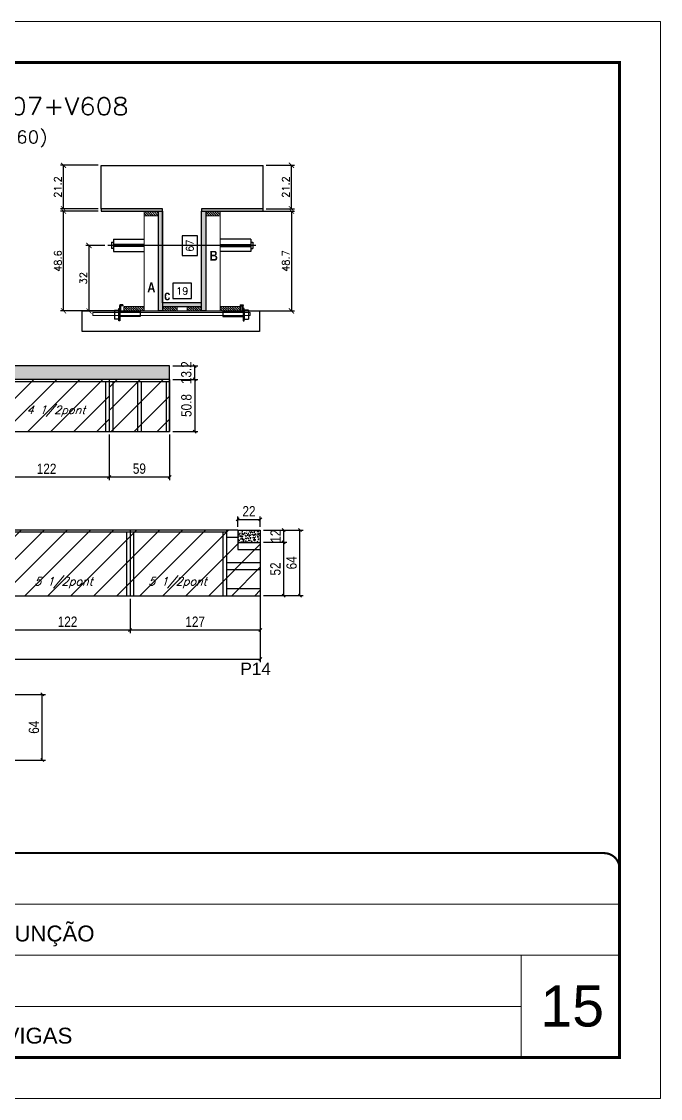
# Model space of a CAD drawing. Extents: x -20960 to -5926, y -2106 to 21915.
# Drawn here: x -8162 to -7538, y 17420 to 18470 of the extents above; entities that cross this region are included whole.
import ezdxf
from ezdxf.enums import TextEntityAlignment as Align

# ---------------------------------------------------------------- set-up
doc = ezdxf.new("R2010")
doc.units = 0
for name, pattern in [('CONTINUO', [0]), ('DASHED', [0.75, 0.5, -0.25]), ('HIDDEN', [0.375, 0.25, -0.125])]:
    doc.linetypes.add(name, pattern=pattern)
for name, color, linetype in [('5', 5, 'Continuous'), ('barrote', 251, 'Continuous'), ('COTA', 241, 'Continuous'), ('Cota Seção (2x)', 4, 'Continuous'), ('detalhes', 4, 'Continuous'), ('Painéis', 200, 'Continuous'), ('presilha', 1, 'Continuous'), ('Reaproveitamento', 251, 'Continuous'), ('SARR_2.2x7', 40, 'Continuous'), ('SARR_3.5x7', 81, 'Continuous'), ('TENSOR', 3, 'Continuous'), ('texto', 7, 'Continuous'), ('Texto de Titulo', 7, 'Continuous'), ('Texto Qtd Sarr', 242, 'Continuous')]:
    doc.layers.add(name, color=color, linetype=linetype)
for name, color, linetype, lineweight in [('CARIMBO', 255, 'Continuous', 9), ('CONCRETO', 251, 'Continuous', 25), ('Folhas', 255, 'Continuous', 9), ('Hachura', 251, 'Continuous', 9), ('Madeira', 126, 'Continuous', 18), ('SARRAFO DE PRESSAO', 251, 'DASHED', 9), ('SCO-___-LAJ', 2, 'Continuous', 0), ('Texto Seção', 7, 'Continuous', 15)]:
    doc.layers.add(name, color=color, linetype=linetype, lineweight=lineweight)
doc.styles.add('ARIAL', font='arial.ttf')
doc.styles.add('COTA TECNICA', font='techl___.ttf', dxfattribs={"height": 10})
doc.styles.add('Romans', font='romans.shx')
doc.styles.get("Standard").update_dxf_attribs({"font": 'arial.ttf'})
doc.styles.add('TECNICA', font='techb___.ttf', dxfattribs={"height": 10})
doc.dimstyles.new('Cota Seção (2x)', dxfattribs={"dimtxt": 7, "dimasz": 5, "dimexe": 3, "dimexo": 3, "dimgap": 2, "dimtad": 3, "dimdec": 1, "dimlfac": 0.5, "dimzin": 12, "dimdsep": 46, "dimtxsty": 'Romans', "dimblk": 'ARCHTICK', "dimcen": 0, "dimclrd": 4, "dimclre": 4, "dimclrt": 1, "dimadec": 1, "dimazin": 3, "dimtfac": 1, "dimtdec": 1, "dimtmove": 0, "dimatfit": 3, "dimldrblk": 'OBLIQUE', "dimfxl": 1, "dimtolj": 1, "dimtzin": 12, "dimarcsym": 0})
doc.dimstyles.new('Cota Seção interna', dxfattribs={"dimtxt": 7, "dimasz": 6, "dimexe": 0.18, "dimexo": 2, "dimgap": -4, "dimtad": 3, "dimdec": 1, "dimlfac": 0.5, "dimzin": 12, "dimdsep": 46, "dimtxsty": 'Romans', "dimblk": 'ARCHTICK', "dimcen": 0.09, "dimse1": 1, "dimse2": 1, "dimsd1": 1, "dimsd2": 1, "dimclrd": 180, "dimclre": 5, "dimclrt": 1, "dimadec": 0, "dimazin": 3, "dimtfac": 1, "dimtdec": 1, "dimtofl": 0, "dimtmove": 0, "dimatfit": 3, "dimldrblk": 'ARCHTICK', "dimfxl": 1, "dimtolj": 1, "dimtzin": 0, "dimarcsym": 0})
doc.dimstyles.new('PAINEL', dxfattribs={"dimtxt": 10, "dimasz": 3, "dimexe": 3, "dimexo": 3, "dimgap": 3, "dimtad": 1, "dimdec": 1, "dimzin": 12, "dimdsep": 46, "dimtxsty": 'COTA TECNICA', "dimblk1": 'OBLIQUE', "dimblk2": 'OBLIQUE', "dimsah": 1, "dimcen": 0.9, "dimclrd": 4, "dimclre": 4, "dimclrt": 240, "dimadec": 1, "dimazin": 3, "dimtfac": 1, "dimtdec": 1, "dimtmove": 0, "dimatfit": 3, "dimfxl": 1, "dimtolj": 1, "dimtzin": 12, "dimarcsym": 0})
pattern_1 = [(45, (-6354.074, 2.676), (-11.22532, 11.22532), [])]

# ---------------------------------------------------------------- blocks, each defined once
blk = doc.blocks.new('9999999999')
at = {"color": 30, "linetype": 'CONTINUO'}
for p, q in [((98564.6, 34379.6), (99584, 34379.6)), ((98564.6, 34329.8), (99488, 34329.8)), ((99584, 34329.8), (99488, 34329.8)), ((99488, 34329.8), (99488, 34230.2)), ((98564.6, 34280), (99488, 34280))]:
    blk.add_line(p, q, dxfattribs=at)
at = {"color": 30, "linetype": 'CONTINUO', "const_width": 2}
blk.add_lwpolyline([(99584, 34230.2), (99584, 34414.4, 0.414214), (99569, 34429.4), (98229, 34429.4, 0.414214), (98214, 34414.4), (98214, 34245.2, 0.414214), (98229, 34230.2), (99584, 34230.2)], format="xyb", dxfattribs=at)
at = {"layer": 'Folhas'}
blk.add_lwpolyline([(98139, 34190.2), (99624, 34190.2), (99624, 35240.2), (98139, 35240.2)], close=True, dxfattribs=at)
at = {"layer": 'Folhas', "color": 30, "const_width": 3}
blk.add_lwpolyline([(98214, 34230.2), (99584, 34230.2), (99584, 35200.2), (98214, 35200.2)], close=True, dxfattribs=at)
at = {"color": 7, "linetype": 'Continuous', "ltscale": 5, "style": 'ARIAL'}
for s, p in [('HOSPITAL ASSUNÇÃO', (98837.7, 34343.3)), ('LATERAIS DE VIGAS', (98837.7, 34243.7))]:
    blk.add_text(s, height=15.483, dxfattribs=at).set_placement(p)
blk = doc.blocks.new('titulo1')
at = {"layer": 'Defpoints', "color": 252, "linetype": 'HIDDEN', "ltscale": 2}
blk.add_line((0, 0), (0, 125), dxfattribs=at)
at = {"layer": 'Defpoints', "style": 'Romans', "oblique": 15}
blk.add_attdef('FOLHA', text='', height=10, dxfattribs=at).set_placement((0, 15.6), align=Align.MIDDLE_CENTER)
at = {"layer": 'Texto Qtd Sarr', "color": 3, "style": 'Romans', "oblique": 15}
for tag, height, p in [('TITULO', 17, (0, 71.4)), ('SEÇÃO', 12, (0, 41.5))]:
    blk.add_attdef(tag, text='', height=height, dxfattribs=at).set_placement(p, align=Align.MIDDLE_CENTER)
blk = doc.blocks.new('_Oblique')
at = {"color": 0, "linetype": 'ByBlock', "lineweight": -2}
blk.add_line((-0.5, -0.5), (0.5, 0.5), dxfattribs=at)
blk = doc.blocks.new('*D359')
at = {"layer": 'COTA', "color": 4, "linetype": 'ByBlock', "lineweight": -2, "transparency": 16777216}
for p, q in [((-8198.2, 18066.9), (-8198.2, 18022.6)), ((-8076.2, 18066.9), (-8076.2, 18022.6)), ((-8198.2, 18025.6), (-8076.2, 18025.6))]:
    blk.add_line(p, q, dxfattribs=at)
at = {"layer": 'Defpoints', "color": 0, "linetype": 'ByBlock', "transparency": 16777216}
for p in [(-8198.2, 18069.9), (-8076.2, 18069.9), (-8076.2, 18025.6)]:
    blk.add_point(p, dxfattribs=at)
at = {"layer": 'COTA', "color": 4, "linetype": 'ByBlock', "lineweight": -2, "transparency": 16777216, "xscale": 3, "yscale": 3, "zscale": 3, "rotation": 180}
blk.add_blockref('_Oblique', (-8198.2, 18025.6), dxfattribs=at)
at = {"layer": 'COTA', "color": 4, "linetype": 'ByBlock', "lineweight": -2, "transparency": 16777216, "xscale": 3, "yscale": 3, "zscale": 3}
blk.add_blockref('_Oblique', (-8076.2, 18025.6), dxfattribs=at)
at = {"layer": 'COTA', "color": 240, "linetype": 'ByBlock', "transparency": 16777216, "insert": (-8137.2, 18033.6), "char_height": 10, "attachment_point": 5, "style": 'COTA TECNICA'}
blk.add_mtext('\\A1;122', dxfattribs=at)
blk = doc.blocks.new('*D360')
at = {"layer": 'COTA', "color": 4, "linetype": 'ByBlock', "lineweight": -2, "transparency": 16777216}
for p, q in [((-8076.2, 18066.9), (-8076.2, 18022.6)), ((-8017.2, 18066.9), (-8017.2, 18022.6)), ((-8076.2, 18025.6), (-8017.2, 18025.6))]:
    blk.add_line(p, q, dxfattribs=at)
at = {"layer": 'Defpoints', "color": 0, "linetype": 'ByBlock', "transparency": 16777216}
for p in [(-8076.2, 18069.9), (-8017.2, 18069.9), (-8017.2, 18025.6)]:
    blk.add_point(p, dxfattribs=at)
at = {"layer": 'COTA', "color": 4, "linetype": 'ByBlock', "lineweight": -2, "transparency": 16777216, "xscale": 3, "yscale": 3, "zscale": 3, "rotation": 180}
blk.add_blockref('_Oblique', (-8076.2, 18025.6), dxfattribs=at)
at = {"layer": 'COTA', "color": 4, "linetype": 'ByBlock', "lineweight": -2, "transparency": 16777216, "xscale": 3, "yscale": 3, "zscale": 3}
blk.add_blockref('_Oblique', (-8017.2, 18025.6), dxfattribs=at)
at = {"layer": 'COTA', "color": 240, "linetype": 'ByBlock', "transparency": 16777216, "insert": (-8046.7, 18033.7), "char_height": 10, "attachment_point": 5, "style": 'COTA TECNICA'}
blk.add_mtext('\\A1;59', dxfattribs=at)
blk = doc.blocks.new('*D361')
at = {"layer": 'COTA', "color": 4, "lineweight": -2, "transparency": 16777216}
for p, q in [((-8014.2, 18120.7), (-7989.7, 18120.7)), ((-7992.7, 18120.7), (-7992.7, 18069.9)), ((-8014.2, 18069.9), (-7989.7, 18069.9))]:
    blk.add_line(p, q, dxfattribs=at)
at = {"layer": 'Defpoints', "color": 0, "transparency": 16777216}
for p in [(-8017.2, 18120.7), (-8017.2, 18069.9), (-7992.7, 18069.9)]:
    blk.add_point(p, dxfattribs=at)
at = {"layer": 'COTA', "color": 4, "lineweight": -2, "transparency": 16777216, "xscale": 3, "yscale": 3, "zscale": 3}
for p, rotation in [((-7992.7, 18120.7), 90), ((-7992.7, 18069.9), 270)]:
    blk.add_blockref('_Oblique', p, dxfattribs=dict(at, rotation=rotation))
at = {"layer": 'COTA', "color": 240, "transparency": 16777216, "insert": (-8000.8, 18095.3), "char_height": 10, "attachment_point": 5, "rotation": 90, "style": 'COTA TECNICA'}
blk.add_mtext('\\A1;50.8', dxfattribs=at)
blk = doc.blocks.new('*D362')
at = {"layer": 'COTA', "color": 4, "lineweight": -2, "transparency": 16777216}
for p, q in [((-8014.2, 18133.9), (-7989.7, 18133.9)), ((-7992.7, 18120.7), (-7992.7, 18133.9)), ((-8014.2, 18120.7), (-7989.7, 18120.7))]:
    blk.add_line(p, q, dxfattribs=at)
at = {"layer": 'Defpoints', "color": 0, "transparency": 16777216}
for p in [(-8017.2, 18133.9), (-7992.7, 18133.9), (-8017.2, 18120.7)]:
    blk.add_point(p, dxfattribs=at)
at = {"layer": 'COTA', "color": 4, "lineweight": -2, "transparency": 16777216, "xscale": 3, "yscale": 3, "zscale": 3}
for p, rotation in [((-7992.7, 18133.9), 90), ((-7992.7, 18120.7), 270)]:
    blk.add_blockref('_Oblique', p, dxfattribs=dict(at, rotation=rotation))
at = {"layer": 'COTA', "color": 240, "transparency": 16777216, "insert": (-8000.9, 18127.3), "char_height": 10, "attachment_point": 5, "rotation": 90, "style": 'COTA TECNICA'}
blk.add_mtext('\\A1;13.2', dxfattribs=at)
blk = doc.blocks.new('*D376')
at = {"layer": 'COTA', "color": 4, "linetype": 'ByBlock', "lineweight": -2, "transparency": 16777216}
for p, q in [((-8177.8, 17906.9), (-8177.8, 17873.4)), ((-8055.8, 17906.9), (-8055.8, 17873.4)), ((-8055.8, 17876.4), (-8177.8, 17876.4))]:
    blk.add_line(p, q, dxfattribs=at)
at = {"layer": 'Defpoints', "color": 0, "linetype": 'ByBlock', "transparency": 16777216}
for p in [(-8177.8, 17909.9), (-8055.8, 17909.9), (-8177.8, 17876.4)]:
    blk.add_point(p, dxfattribs=at)
at = {"layer": 'COTA', "color": 4, "linetype": 'ByBlock', "lineweight": -2, "transparency": 16777216, "xscale": 3, "yscale": 3, "zscale": 3, "rotation": 180}
blk.add_blockref('_Oblique', (-8177.8, 17876.4), dxfattribs=at)
at = {"layer": 'COTA', "color": 4, "linetype": 'ByBlock', "lineweight": -2, "transparency": 16777216, "xscale": 3, "yscale": 3, "zscale": 3}
blk.add_blockref('_Oblique', (-8055.8, 17876.4), dxfattribs=at)
at = {"layer": 'COTA', "color": 240, "linetype": 'ByBlock', "transparency": 16777216, "insert": (-8116.8, 17884.5), "char_height": 10, "attachment_point": 5, "style": 'COTA TECNICA'}
blk.add_mtext('\\A1;122', dxfattribs=at)
blk = doc.blocks.new('*D377')
at = {"layer": 'COTA', "color": 4, "linetype": 'ByBlock', "lineweight": -2, "transparency": 16777216}
for p, q in [((-8055.8, 17906.9), (-8055.8, 17873.4)), ((-7928.8, 17906.9), (-7928.8, 17873.4)), ((-7928.8, 17876.4), (-8055.8, 17876.4))]:
    blk.add_line(p, q, dxfattribs=at)
at = {"layer": 'Defpoints', "color": 0, "linetype": 'ByBlock', "transparency": 16777216}
for p in [(-8055.8, 17909.9), (-7928.8, 17909.9), (-8055.8, 17876.4)]:
    blk.add_point(p, dxfattribs=at)
at = {"layer": 'COTA', "color": 4, "linetype": 'ByBlock', "lineweight": -2, "transparency": 16777216, "xscale": 3, "yscale": 3, "zscale": 3, "rotation": 180}
blk.add_blockref('_Oblique', (-8055.8, 17876.4), dxfattribs=at)
at = {"layer": 'COTA', "color": 4, "linetype": 'ByBlock', "lineweight": -2, "transparency": 16777216, "xscale": 3, "yscale": 3, "zscale": 3}
blk.add_blockref('_Oblique', (-7928.8, 17876.4), dxfattribs=at)
at = {"layer": 'COTA', "color": 240, "linetype": 'ByBlock', "transparency": 16777216, "insert": (-7992.3, 17884.5), "char_height": 10, "attachment_point": 5, "style": 'COTA TECNICA'}
blk.add_mtext('\\A1;127', dxfattribs=at)
blk = doc.blocks.new('*D380')
at = {"layer": 'COTA', "color": 4, "linetype": 'ByBlock', "lineweight": -2, "transparency": 16777216}
for p, q in [((-7925.8, 17961.9), (-7902.9, 17961.9)), ((-7905.9, 17909.9), (-7905.9, 17961.9)), ((-7925.8, 17909.9), (-7902.9, 17909.9))]:
    blk.add_line(p, q, dxfattribs=at)
at = {"layer": 'Defpoints', "color": 0, "linetype": 'ByBlock', "transparency": 16777216}
for p in [(-7928.8, 17961.9), (-7905.9, 17961.9), (-7928.8, 17909.9)]:
    blk.add_point(p, dxfattribs=at)
at = {"layer": 'COTA', "color": 4, "linetype": 'ByBlock', "lineweight": -2, "transparency": 16777216, "xscale": 3, "yscale": 3, "zscale": 3}
for p, rotation in [((-7905.9, 17961.9), 90), ((-7905.9, 17909.9), 270)]:
    blk.add_blockref('_Oblique', p, dxfattribs=dict(at, rotation=rotation))
at = {"layer": 'COTA', "color": 240, "linetype": 'ByBlock', "transparency": 16777216, "insert": (-7914, 17935.9), "char_height": 10, "attachment_point": 5, "rotation": 90, "style": 'COTA TECNICA'}
blk.add_mtext('\\A1;52', dxfattribs=at)
blk = doc.blocks.new('*D381')
at = {"layer": 'COTA', "color": 4, "linetype": 'ByBlock', "lineweight": -2, "transparency": 16777216}
for p, q in [((-7925.8, 17973.9), (-7902.9, 17973.9)), ((-7905.9, 17961.9), (-7905.9, 17973.9)), ((-7925.8, 17961.9), (-7902.9, 17961.9))]:
    blk.add_line(p, q, dxfattribs=at)
at = {"layer": 'Defpoints', "color": 0, "linetype": 'ByBlock', "transparency": 16777216}
for p in [(-7928.8, 17973.9), (-7905.9, 17973.9), (-7928.8, 17961.9)]:
    blk.add_point(p, dxfattribs=at)
at = {"layer": 'COTA', "color": 4, "linetype": 'ByBlock', "lineweight": -2, "transparency": 16777216, "xscale": 3, "yscale": 3, "zscale": 3}
for p, rotation in [((-7905.9, 17973.9), 90), ((-7905.9, 17961.9), 270)]:
    blk.add_blockref('_Oblique', p, dxfattribs=dict(at, rotation=rotation))
at = {"layer": 'COTA', "color": 240, "linetype": 'ByBlock', "transparency": 16777216, "insert": (-7913.9, 17967.9), "char_height": 10, "attachment_point": 5, "rotation": 90, "style": 'COTA TECNICA'}
blk.add_mtext('\\A1;12', dxfattribs=at)
blk = doc.blocks.new('*D382')
at = {"layer": 'COTA', "color": 4, "linetype": 'ByBlock', "lineweight": -2, "transparency": 16777216}
for p, q in [((-7950.8, 17976.9), (-7950.8, 17987.2)), ((-7928.8, 17976.9), (-7928.8, 17987.2)), ((-7950.8, 17984.2), (-7928.8, 17984.2))]:
    blk.add_line(p, q, dxfattribs=at)
at = {"layer": 'Defpoints', "color": 0, "linetype": 'ByBlock', "transparency": 16777216}
for p in [(-7928.8, 17984.2), (-7950.8, 17973.9), (-7928.8, 17973.9)]:
    blk.add_point(p, dxfattribs=at)
at = {"layer": 'COTA', "color": 4, "linetype": 'ByBlock', "lineweight": -2, "transparency": 16777216, "xscale": 3, "yscale": 3, "zscale": 3, "rotation": 180}
blk.add_blockref('_Oblique', (-7950.8, 17984.2), dxfattribs=at)
at = {"layer": 'COTA', "color": 4, "linetype": 'ByBlock', "lineweight": -2, "transparency": 16777216, "xscale": 3, "yscale": 3, "zscale": 3}
blk.add_blockref('_Oblique', (-7928.8, 17984.2), dxfattribs=at)
at = {"layer": 'COTA', "color": 240, "linetype": 'ByBlock', "transparency": 16777216, "insert": (-7939.8, 17992.2), "char_height": 10, "attachment_point": 5, "style": 'COTA TECNICA'}
blk.add_mtext('\\A1;22', dxfattribs=at)
blk = doc.blocks.new('*D383')
at = {"layer": 'COTA', "color": 4, "linetype": 'ByBlock', "lineweight": -2, "transparency": 16777216}
for p, q in [((-7925.8, 17973.9), (-7887.1, 17973.9)), ((-7890.1, 17909.9), (-7890.1, 17973.9)), ((-7925.8, 17909.9), (-7887.1, 17909.9))]:
    blk.add_line(p, q, dxfattribs=at)
at = {"layer": 'Defpoints', "color": 0, "linetype": 'ByBlock', "transparency": 16777216}
for p in [(-7928.8, 17973.9), (-7890.1, 17973.9), (-7928.8, 17909.9)]:
    blk.add_point(p, dxfattribs=at)
at = {"layer": 'COTA', "color": 4, "linetype": 'ByBlock', "lineweight": -2, "transparency": 16777216, "xscale": 3, "yscale": 3, "zscale": 3}
for p, rotation in [((-7890.1, 17973.9), 90), ((-7890.1, 17909.9), 270)]:
    blk.add_blockref('_Oblique', p, dxfattribs=dict(at, rotation=rotation))
at = {"layer": 'COTA', "color": 240, "linetype": 'ByBlock', "transparency": 16777216, "insert": (-7898.2, 17941.9), "char_height": 10, "attachment_point": 5, "rotation": 90, "style": 'COTA TECNICA'}
blk.add_mtext('\\A1;64', dxfattribs=at)
blk = doc.blocks.new('*D434')
at = {"layer": 'COTA', "color": 4, "lineweight": -2, "ltscale": 25, "transparency": 16777216}
for p, q in [((-8213.7, 17813.6), (-8138.4, 17813.6)), ((-8141.4, 17749.6), (-8141.4, 17813.6)), ((-8213.7, 17749.6), (-8138.4, 17749.6))]:
    blk.add_line(p, q, dxfattribs=at)
at = {"layer": 'Defpoints', "color": 0, "ltscale": 25, "transparency": 16777216}
for p in [(-8216.7, 17813.6), (-8141.4, 17813.6), (-8216.7, 17749.6)]:
    blk.add_point(p, dxfattribs=at)
at = {"layer": 'COTA', "color": 4, "lineweight": -2, "ltscale": 25, "transparency": 16777216, "xscale": 3, "yscale": 3, "zscale": 3}
for p, rotation in [((-8141.4, 17813.6), 90), ((-8141.4, 17749.6), 270)]:
    blk.add_blockref('_Oblique', p, dxfattribs=dict(at, rotation=rotation))
at = {"layer": 'COTA', "color": 240, "ltscale": 25, "transparency": 16777216, "insert": (-8149.5, 17781.6), "char_height": 10, "attachment_point": 5, "rotation": 90, "style": 'COTA TECNICA'}
blk.add_mtext('\\A1;64', dxfattribs=at)
blk = doc.blocks.new('_ArchTick')
at = {"color": 0, "linetype": 'ByBlock', "const_width": 0.15}
blk.add_lwpolyline([(-0.5, -0.5), (0.5, 0.5)], dxfattribs=at)
blk = doc.blocks.new('*D387')
at = {"layer": 'COTA', "color": 4, "lineweight": -2, "transparency": 16777216}
for p, q in [((-8087, 18284.7), (-8123.7, 18284.7)), ((-8120.7, 18187.5), (-8120.7, 18284.7)), ((-8069.4, 18187.5), (-8123.7, 18187.5))]:
    blk.add_line(p, q, dxfattribs=at)
at = {"layer": 'Defpoints', "color": 0, "transparency": 16777216}
for p in [(-8120.7, 18284.7), (-8084, 18284.7), (-8066.4, 18187.5)]:
    blk.add_point(p, dxfattribs=at)
at = {"layer": 'COTA', "color": 4, "lineweight": -2, "transparency": 16777216, "xscale": 5, "yscale": 5, "zscale": 5}
for p, rotation in [((-8120.7, 18284.7), 90), ((-8120.7, 18187.5), 270)]:
    blk.add_blockref('_ArchTick', p, dxfattribs=dict(at, rotation=rotation))
at = {"layer": 'COTA', "color": 1, "transparency": 16777216, "insert": (-8126.2, 18236.1), "char_height": 7, "attachment_point": 5, "rotation": 90, "style": 'Romans'}
blk.add_mtext('\\A1;48.6', dxfattribs=at)
blk = doc.blocks.new('*D388')
at = {"layer": 'COTA', "color": 4, "lineweight": -2, "transparency": 16777216}
for p, q in [((-8087, 18329.5), (-8123.7, 18329.5)), ((-8120.7, 18287.1), (-8120.7, 18329.5)), ((-8087, 18287.1), (-8123.7, 18287.1))]:
    blk.add_line(p, q, dxfattribs=at)
at = {"layer": 'Defpoints', "color": 0, "transparency": 16777216}
for p in [(-8120.7, 18329.5), (-8084, 18329.5), (-8084, 18287.1)]:
    blk.add_point(p, dxfattribs=at)
at = {"layer": 'COTA', "color": 4, "lineweight": -2, "transparency": 16777216, "xscale": 5, "yscale": 5, "zscale": 5}
for p, rotation in [((-8120.7, 18329.5), 90), ((-8120.7, 18287.1), 270)]:
    blk.add_blockref('_ArchTick', p, dxfattribs=dict(at, rotation=rotation))
at = {"layer": 'COTA', "color": 1, "transparency": 16777216, "insert": (-8126.2, 18308.3), "char_height": 7, "attachment_point": 5, "rotation": 90, "style": 'Romans'}
blk.add_mtext('\\A1;21.2', dxfattribs=at)
blk = doc.blocks.new('*D389')
at = {"layer": 'Cota Seção (2x)', "color": 180, "lineweight": -2, "transparency": 16777216}
for p, q in [((-7990, 18260.6), (-8005, 18260.6)), ((-8005, 18260.6), (-8005, 18241.6)), ((-7990, 18241.6), (-7990, 18260.6)), ((-8005, 18241.6), (-7990, 18241.6))]:
    blk.add_line(p, q, dxfattribs=at)
at = {"layer": 'Defpoints', "color": 0, "transparency": 16777216}
for p in [(-8024, 18329.5), (-7986, 18329.5), (-8024, 18195.5)]:
    blk.add_point(p, dxfattribs=at)
at = {"layer": 'Cota Seção (2x)', "color": 1, "transparency": 16777216, "insert": (-7997.5, 18251.1), "char_height": 7, "attachment_point": 5, "rotation": 90, "style": 'Romans'}
blk.add_mtext('\\A1;67', dxfattribs=at)
blk = doc.blocks.new('PRESILHA METÁLICA 1')
at = {"layer": 'presilha'}
for p, q in [((7.5, 10.6), (7.5, 19.9)), ((12, 21), (8.6, 21)), ((9, 11.6), (9, 18.9)), ((12, 19.5), (9.6, 19.5)), ((12, 21), (12, 19.5)), ((0, 13), (6, 13)), ((0, 13), (0, 0)), ((6, 0), (0, 0)), ((6, 15.5), (7.5, 15.5)), ((6, -2.5), (6, 15.5)), ((6, 13), (6, 0)), ((7.5, 15.5), (7.5, -2.5)), ((37.5, 4.1), (7.5, 4.1)), ((37.5, 11), (9.6, 11)), ((37.5, 11), (37.5, 4.1)), ((7.5, -2.5), (6, -2.5))]:
    blk.add_line(p, q, dxfattribs=at)
for centre, radius, start, end in [((8.6, 19.9), 1.14, 90, 180), ((9.6, 18.9), 0.57, 90, 180), ((9.6, 11.6), 0.57, 180, 270)]:
    blk.add_arc(centre, radius, start, end, dxfattribs=at)
blk = doc.blocks.new('*D366')
at = {"layer": 'Cota Seção (2x)', "color": 180, "lineweight": -2, "transparency": 16777216}
for p, q in [((-7996, 18214.5), (-8014, 18214.5)), ((-8014, 18214.5), (-8014, 18199.5)), ((-7996, 18199.5), (-7996, 18214.5)), ((-8014, 18199.5), (-7996, 18199.5))]:
    blk.add_line(p, q, dxfattribs=at)
at = {"layer": 'Defpoints', "color": 0, "transparency": 16777216}
for p in [(-8024, 18195.5), (-8024, 18187.5), (-7986, 18187.5)]:
    blk.add_point(p, dxfattribs=at)
at = {"layer": 'Cota Seção (2x)', "color": 1, "transparency": 16777216, "insert": (-8005, 18207), "char_height": 7, "attachment_point": 5, "style": 'Romans'}
blk.add_mtext('\\A1;19', dxfattribs=at)
blk = doc.blocks.new('*D367')
at = {"layer": 'COTA', "color": 4, "lineweight": -2, "transparency": 16777216}
for p, q in [((-7965, 18284.8), (-7895.4, 18284.8)), ((-7898.4, 18284.8), (-7898.4, 18187.5)), ((-7965, 18187.5), (-7895.4, 18187.5))]:
    blk.add_line(p, q, dxfattribs=at)
at = {"layer": 'Defpoints', "color": 0, "transparency": 16777216}
for p in [(-7968, 18284.8), (-7968, 18187.5), (-7898.4, 18187.5)]:
    blk.add_point(p, dxfattribs=at)
at = {"layer": 'COTA', "color": 4, "lineweight": -2, "transparency": 16777216, "xscale": 5, "yscale": 5, "zscale": 5}
for p, rotation in [((-7898.4, 18284.8), 90), ((-7898.4, 18187.5), 270)]:
    blk.add_blockref('_ArchTick', p, dxfattribs=dict(at, rotation=rotation))
at = {"layer": 'COTA', "color": 1, "transparency": 16777216, "insert": (-7903.9, 18236.1), "char_height": 7, "attachment_point": 5, "rotation": 90, "style": 'Romans'}
blk.add_mtext('\\A1;48.7', dxfattribs=at)
blk = doc.blocks.new('*D368')
at = {"layer": 'COTA', "color": 4, "lineweight": -2, "transparency": 16777216}
for p, q in [((-8080.3, 18251.4), (-8098.9, 18251.4)), ((-8095.9, 18251.4), (-8095.9, 18187.5)), ((-8080.3, 18187.5), (-8098.9, 18187.5))]:
    blk.add_line(p, q, dxfattribs=at)
at = {"layer": 'Defpoints', "color": 0, "transparency": 16777216}
for p in [(-8077.3, 18251.4), (-8095.9, 18187.5), (-8077.3, 18187.5)]:
    blk.add_point(p, dxfattribs=at)
at = {"layer": 'COTA', "color": 4, "lineweight": -2, "transparency": 16777216, "xscale": 5, "yscale": 5, "zscale": 5}
for p, rotation in [((-8095.9, 18251.4), 90), ((-8095.9, 18187.5), 270)]:
    blk.add_blockref('_ArchTick', p, dxfattribs=dict(at, rotation=rotation))
at = {"layer": 'COTA', "color": 1, "transparency": 16777216, "insert": (-8101.4, 18219.4), "char_height": 7, "attachment_point": 5, "rotation": 90, "style": 'Romans'}
blk.add_mtext('\\A1;32', dxfattribs=at)
blk = doc.blocks.new('*D412')
at = {"layer": 'COTA', "color": 4, "lineweight": -2, "transparency": 16777216}
for p, q in [((-7923, 18329.5), (-7895.4, 18329.5)), ((-7898.4, 18287.2), (-7898.4, 18329.5)), ((-7923, 18287.2), (-7895.4, 18287.2))]:
    blk.add_line(p, q, dxfattribs=at)
at = {"layer": 'Defpoints', "color": 0, "transparency": 16777216}
for p in [(-7926, 18329.5), (-7898.4, 18329.5), (-7926, 18287.2)]:
    blk.add_point(p, dxfattribs=at)
at = {"layer": 'COTA', "color": 4, "lineweight": -2, "transparency": 16777216, "xscale": 5, "yscale": 5, "zscale": 5}
for p, rotation in [((-7898.4, 18329.5), 90), ((-7898.4, 18287.2), 270)]:
    blk.add_blockref('_ArchTick', p, dxfattribs=dict(at, rotation=rotation))
at = {"layer": 'COTA', "color": 1, "transparency": 16777216, "insert": (-7903.9, 18308.3), "char_height": 7, "attachment_point": 5, "rotation": 90, "style": 'Romans'}
blk.add_mtext('\\A1;21.2', dxfattribs=at)
blk = doc.blocks.new('*D430')
at = {"layer": 'COTA', "color": 4, "lineweight": -2, "ltscale": 25, "transparency": 16777216}
for p, q in [((-8430.8, 17938.9), (-8430.8, 17845.1)), ((-7928.8, 17932.9), (-7928.8, 17845.1)), ((-8430.8, 17848.1), (-7928.8, 17848.1))]:
    blk.add_line(p, q, dxfattribs=at)
at = {"layer": 'Defpoints', "color": 0, "ltscale": 25, "transparency": 16777216}
for p in [(-8430.8, 17941.9), (-7928.8, 17935.9), (-7928.8, 17848.1)]:
    blk.add_point(p, dxfattribs=at)
at = {"layer": 'COTA', "color": 4, "lineweight": -2, "ltscale": 25, "transparency": 16777216, "xscale": 3, "yscale": 3, "zscale": 3, "rotation": 180}
blk.add_blockref('_Oblique', (-8430.8, 17848.1), dxfattribs=at)
at = {"layer": 'COTA', "color": 4, "lineweight": -2, "ltscale": 25, "transparency": 16777216, "xscale": 3, "yscale": 3, "zscale": 3}
blk.add_blockref('_Oblique', (-7928.8, 17848.1), dxfattribs=at)
at = {"layer": 'COTA', "color": 240, "ltscale": 25, "transparency": 16777216, "insert": (-8179.8, 17856.2), "char_height": 10, "attachment_point": 5, "style": 'COTA TECNICA'}
blk.add_mtext('\\A1;502', dxfattribs=at)

msp = doc.modelspace()

# ---------------------------------------------------------------- hatches: boundary and pattern name
at = {"layer": 'COTA', "ltscale": 25}
h = msp.add_hatch(dxfattribs=at)
h.set_pattern_fill('AR-CONC', color=256, scale=0.03)
h.set_pattern_definition([(50, (-149517.181, -15123.855), (5.46554007, -0.47817257), [0.5715, -6.2865]), (355, (-149517.181, -15123.855), (-1.05730264, 5.73170536), [0.4572, -5.02921753]), (100.4514447, (-149516.7254, -15123.895), (4.40823741, 5.25353256), [0.48570026, -5.34270734]), (46.1842, (-149517.181, -15122.331), (8.13237123, -1.26126984), [0.85725, -9.42975]), (96.6355576, (-149516.503, -15122.436), (7.122124, 7.42278374), [0.7285507, -8.01406824]), (351.184151, (-149517.181, -15122.331), (7.122124, 7.42278374), [0.685799, -7.54379196]), (21, (-149516.419, -15122.712), (4.54843174, -3.06795595), [0.5715, -6.2865]), (326, (-149516.419, -15122.712), (1.85406085, 5.52563898), [0.4572, -5.0292]), (71.451445, (-149516.04, -15122.9676), (6.40249258, 2.45768307), [0.48570026, -5.34269813]), (37.5, (-149517.1808, -15123.855), (0.092658098, 2.536651166), [0, -4.96824, 0, -5.1054, 0, -5.04825]), (7.5, (-149517.1808, -15123.855), (2.004589875, 3.005417245), [0, -2.91084, 0, -4.85394, 0, -1.92405]), (327.5, (-149518.88, -15123.855), (4.067717855, -0.17186232), [0, -1.905, 0, -5.9436, 0, -7.8867]), (317.5, (-149519.642, -15123.855), (4.44387544, 0.76279473), [0, -2.4765, 0, -3.94716, 0, -5.6007])])
h.paths.add_polyline_path([(-8217.21, 18133.93), (-8217.21, 18069.93), (-8198.21, 18069.93), (-8198.21, 18120.73), (-8017.21, 18120.73), (-8017.21, 18133.93), (-8198.21, 18133.93)])
h = msp.add_hatch(dxfattribs=at)
h.set_pattern_fill('AR-CONC', color=256, scale=0.03)
h.set_pattern_definition([(50, (-146086.3634, -10208.233), (5.46554007, -0.47817257), [0.5715, -6.2865]), (355, (-146086.3634, -10208.233), (-1.05730264, 5.73170536), [0.4572, -5.02921753]), (100.4514447, (-146085.908, -10208.273), (4.40823741, 5.25353256), [0.48570026, -5.34270734]), (46.1842, (-146086.3634, -10206.709), (8.13237123, -1.26126984), [0.85725, -9.42975]), (96.6355576, (-146085.686, -10206.814), (7.122124, 7.42278374), [0.7285507, -8.01406824]), (351.184151, (-146086.3634, -10206.709), (7.122124, 7.42278374), [0.685799, -7.54379196]), (21, (-146085.6014, -10207.09), (4.54843174, -3.06795595), [0.5715, -6.2865]), (326, (-146085.6014, -10207.09), (1.85406085, 5.52563898), [0.4572, -5.0292]), (71.451445, (-146085.2224, -10207.346), (6.40249258, 2.45768307), [0.48570026, -5.34269813]), (37.5, (-146086.3634, -10208.2331), (0.092658098, 2.536651166), [0, -4.96824, 0, -5.1054, 0, -5.04825]), (7.5, (-146086.3634, -10208.2331), (2.004589875, 3.005417245), [0, -2.91084, 0, -4.85394, 0, -1.92405]), (327.5, (-146088.0627, -10208.2331), (4.067717855, -0.17186232), [0, -1.905, 0, -5.9436, 0, -7.8867]), (317.5, (-146088.8247, -10208.233), (4.44387544, 0.76279473), [0, -2.4765, 0, -3.94716, 0, -5.6007])])
h.paths.add_polyline_path([(-7928.81, 17961.87), (-7928.81, 17973.88), (-7950.81, 17973.87), (-7950.81, 17961.87)])
at = {"layer": 'Hachura'}
h = msp.add_hatch(color=256, dxfattribs=at)
h.dxf.hatch_style = 1
h.paths.add_polyline_path([(-8024.01, 18284.66), (-8024.01, 18287.06), (-8084.01, 18287.06), (-8084.01, 18284.66)])
h = msp.add_hatch(dxfattribs=at)
h.set_pattern_fill('ANSI31', color=256, scale=0.5, angle=270, style=0)
h.set_pattern_definition([(315, (14885.8147, 9977.0166), (1.12253202, 1.12253202), [])])
h.paths.add_polyline_path([(-8028.01, 18280.26), (-8028.01, 18284.66), (-8042.01, 18284.66), (-8042.01, 18280.26)])
h = msp.add_hatch(color=256, dxfattribs=at)
h.dxf.hatch_style = 1
h.paths.add_polyline_path([(-8028.01, 18284.66), (-8024.01, 18284.66), (-8024.01, 18187.46), (-8028.01, 18187.46)])
h = msp.add_hatch(color=256, dxfattribs=at)
h.dxf.hatch_style = 1
h.paths.add_polyline_path([(-7926.01, 18284.76), (-7926.01, 18287.16), (-7986.01, 18287.16), (-7986.01, 18284.76)])
h = msp.add_hatch(color=256, dxfattribs=at)
h.dxf.hatch_style = 1
h.paths.add_polyline_path([(-7986.01, 18284.76), (-7982.01, 18284.76), (-7982.01, 18187.46), (-7986.01, 18187.46)])
h = msp.add_hatch(dxfattribs=at)
h.set_pattern_fill('ANSI31', color=256, scale=0.5, angle=270, style=0)
h.set_pattern_definition([(315, (14825.8147, 9977.1166), (1.12253202, 1.12253202), [])])
h.paths.add_polyline_path([(-7968.01, 18280.36), (-7968.01, 18284.76), (-7982.01, 18284.76), (-7982.01, 18280.36)])
h = msp.add_hatch(dxfattribs=at)
h.set_pattern_fill('ANSI31', color=256, scale=0.5, angle=270, style=0)
h.set_pattern_definition([(315, (14885.8147, 9957.8166), (1.12253202, 1.12253202), [])])
h.paths.add_polyline_path([(-8062.01, 18187.46), (-8062.01, 18191.86), (-8042.01, 18191.86), (-8042.01, 18187.46)])
h = msp.add_hatch(color=256, dxfattribs=at)
h.dxf.hatch_style = 1
h.paths.add_polyline_path([(-7986.01, 18191.86), (-7986.01, 18195.46), (-8024.01, 18195.46), (-8024.01, 18191.86)])
h = msp.add_hatch(dxfattribs=at)
h.set_pattern_fill('ANSI31', color=256, scale=0.5, angle=270, style=0)
h.set_pattern_definition([(315, (14894.6147, 9957.8166), (1.12253202, 1.12253202), [])])
h.paths.add_polyline_path([(-8024.01, 18187.46), (-8024.01, 18191.86), (-8010.01, 18191.86), (-8010.01, 18187.46)])
h = msp.add_hatch(dxfattribs=at)
h.set_pattern_fill('ANSI31', color=256, scale=0.5, angle=270, style=0)
h.set_pattern_definition([(315, (14894.6168, 9957.8166), (1.12253202, 1.12253202), [])])
h.paths.add_polyline_path([(-7986.01, 18187.46), (-7986.01, 18191.86), (-8000.01, 18191.86), (-8000.01, 18187.46)])
h = msp.add_hatch(dxfattribs=at)
h.set_pattern_fill('ANSI31', color=256, scale=0.5, angle=270, style=0)
h.set_pattern_definition([(315, (14791.8147, 9957.8166), (1.12253202, 1.12253202), [])])
h.paths.add_polyline_path([(-7968.01, 18187.46), (-7968.01, 18191.86), (-7948.01, 18191.86), (-7948.01, 18187.46)])
at = {"layer": 'Reaproveitamento', "linetype": 'ByBlock'}
h = msp.add_hatch(dxfattribs=at)
h.set_pattern_fill('ANSI31', color=256, scale=5)
h.set_pattern_definition(pattern_1)
h.paths.add_polyline_path([(-8076.21, 18120.73), (-8198.21, 18120.73), (-8198.21, 18069.93), (-8076.21, 18069.93)])
h.paths.add_polyline_path([(-8178.8, 18081.77), (-8111.18, 18081.77), (-8105.68, 18097.74), (-8173.3, 18097.74)], flags=24)
at = {"layer": 'Reaproveitamento', "ltscale": 25}
h = msp.add_hatch(dxfattribs=at)
h.set_pattern_fill('ANSI31', color=256, scale=5)
h.set_pattern_definition([(45, (-149548.28, -8232.404), (-11.2253202, 11.2253202), [])])
h.paths.add_polyline_path([(-8017.21, 18120.73), (-8076.21, 18120.73), (-8076.21, 18069.93), (-8017.21, 18069.93)])
h = msp.add_hatch(dxfattribs=at)
h.set_pattern_fill('ANSI31', color=256, scale=5)
h.set_pattern_definition(pattern_1)
h.paths.add_polyline_path([(-8092.77, 17929.62), (-8025.15, 17929.62), (-8025.5, 17929.62), (-8093.12, 17929.62)], flags=16)
h.paths.add_polyline_path([(-7950.81, 17961.87), (-7950.81, 17973.88), (-8177.81, 17973.88), (-8177.81, 17961.87), (-8177.81, 17909.88), (-7928.81, 17909.88), (-7928.81, 17961.87)])

# ---------------------------------------------------------------- linework, layer by layer
at = {"ltscale": 3}
for p, q in [((-8074.01, 18254.43), (-8074.01, 18248.43)), ((-8074.01, 18254.43), (-8072.01, 18254.43)), ((-8072.01, 18257.43), (-8072.01, 18245.43)), ((-8072.01, 18257.43), (-8042.01, 18257.43)), ((-8042.01, 18252.43), (-8072.01, 18252.43)), ((-8042.01, 18250.43), (-8072.01, 18250.43)), ((-7938.01, 18257.43), (-7968.01, 18257.43)), ((-7968.01, 18252.43), (-7938.01, 18252.43)), ((-7968.01, 18250.43), (-7938.01, 18250.43)), ((-7938.01, 18257.43), (-7938.01, 18245.43)), ((-7938.01, 18254.43), (-7936.01, 18254.43)), ((-7936.01, 18254.43), (-7936.01, 18248.43)), ((-8072.01, 18248.43), (-8074.01, 18248.43)), ((-8072.01, 18245.43), (-8042.01, 18245.43)), ((-7938.01, 18245.43), (-7968.01, 18245.43)), ((-7938.01, 18248.43), (-7936.01, 18248.43))]:
    msp.add_line(p, q, dxfattribs=at)
at = {"layer": 'barrote'}
msp.add_lwpolyline([(-7929.64, 18167.46), (-8102.61, 18167.46), (-8102.61, 18187.46), (-7929.64, 18187.46)], close=True, dxfattribs=at)
at = {"layer": 'CONCRETO'}
for p, q in [((-8084.01, 18287.06), (-8084.01, 18329.46)), ((-8084.01, 18329.46), (-8024.01, 18329.46)), ((-8024.01, 18329.46), (-8024.01, 18329.46)), ((-8024.01, 18329.46), (-7926.01, 18329.46)), ((-7926.01, 18287.16), (-7926.01, 18329.46)), ((-8024.01, 18287.06), (-8084.01, 18287.06)), ((-8024.01, 18195.46), (-8024.01, 18287.06)), ((-7986.01, 18195.46), (-8024.01, 18195.46)), ((-7986.01, 18191.86), (-7986.01, 18195.46)), ((-7986.01, 18191.86), (-7986.01, 18191.86))]:
    msp.add_line(p, q, dxfattribs=at)
at = {"layer": 'COTA', "linetype": 'ByBlock'}
for p, q in [((-8017.21, 18133.93), (-8198.21, 18133.93)), ((-8017.21, 18120.73), (-8017.21, 18133.93)), ((-7950.81, 17973.87), (-7928.81, 17973.88)), ((-7928.81, 17973.88), (-7928.81, 17961.87))]:
    msp.add_line(p, q, dxfattribs=at)
at = {"layer": 'Madeira'}
for points in [[(-8028.01, 18280.26), (-8028.01, 18284.66), (-8042.01, 18284.66), (-8042.01, 18280.26)], [(-8028.01, 18284.66), (-8042.01, 18284.66), (-8042.01, 18187.46), (-8028.01, 18187.46)], [(-7968.01, 18280.36), (-7968.01, 18284.76), (-7982.01, 18284.76), (-7982.01, 18280.36)], [(-7968.01, 18284.76), (-7982.01, 18284.76), (-7982.01, 18187.46), (-7968.01, 18187.46)], [(-8062.01, 18187.46), (-8062.01, 18191.86), (-8042.01, 18191.86), (-8042.01, 18187.46)], [(-8024.01, 18187.46), (-8024.01, 18191.86), (-8010.01, 18191.86), (-8010.01, 18187.46)], [(-7986.01, 18187.46), (-7986.01, 18191.86), (-8000.01, 18191.86), (-8000.01, 18187.46)], [(-7968.01, 18187.46), (-7968.01, 18191.86), (-7948.01, 18191.86), (-7948.01, 18187.46)]]:
    msp.add_lwpolyline(points, close=True, dxfattribs=at)
at = {"layer": 'Painéis', "linetype": 'ByBlock'}
for p, q in [((-8017.21, 18120.73), (-8198.21, 18120.73)), ((-8076.21, 18120.73), (-8076.21, 18069.93)), ((-8017.21, 18069.93), (-8017.21, 18120.73)), ((-8198.21, 18069.93), (-8076.21, 18069.93)), ((-7950.81, 17973.87), (-8177.81, 17973.88)), ((-8055.81, 17973.88), (-8055.81, 17909.88)), ((-7950.81, 17973.87), (-7950.81, 17961.87)), ((-7950.81, 17961.87), (-7928.81, 17961.87)), ((-7928.81, 17961.87), (-7928.81, 17909.87)), ((-8177.81, 17909.88), (-7928.81, 17909.87))]:
    msp.add_line(p, q, dxfattribs=at)
at = {"layer": 'Painéis'}
msp.add_line((-8076.21, 18069.93), (-8017.21, 18069.93), dxfattribs=at)
for points in [[(-8024.01, 18284.66), (-8024.01, 18287.06), (-8084.01, 18287.06), (-8084.01, 18284.66)], [(-8028.01, 18284.66), (-8024.01, 18284.66), (-8024.01, 18187.46), (-8028.01, 18187.46)], [(-7926.01, 18284.76), (-7926.01, 18287.16), (-7986.01, 18287.16), (-7986.01, 18284.76)], [(-7986.01, 18284.76), (-7982.01, 18284.76), (-7982.01, 18187.46), (-7986.01, 18187.46)], [(-7986.01, 18191.86), (-7986.01, 18195.46), (-8024.01, 18195.46), (-8024.01, 18191.86)]]:
    msp.add_lwpolyline(points, close=True, dxfattribs=at)
at = {"layer": 'SARR_2.2x7', "linetype": 'Continuous'}
for p, q in [((-8076.21, 18118.53), (-8183.21, 18118.53)), ((-8017.21, 18118.53), (-8076.21, 18118.53)), ((-8055.81, 17971.68), (-8177.81, 17971.68)), ((-7961.81, 17971.68), (-8055.81, 17971.68)), ((-7961.81, 17966.87), (-7950.81, 17966.87)), ((-7950.81, 17961.87), (-7950.81, 17954.87)), ((-7950.81, 17954.87), (-7928.81, 17954.87)), ((-7961.81, 17942.27), (-7928.81, 17942.27)), ((-7961.81, 17935.27), (-7928.81, 17935.27)), ((-7961.81, 17916.87), (-7928.81, 17916.87))]:
    msp.add_line(p, q, dxfattribs=at)
at = {"layer": 'SARR_3.5x7'}
for p, q in [((-8079.71, 18118.53), (-8079.71, 18069.93)), ((-8072.71, 18118.53), (-8072.71, 18069.93)), ((-8048.46, 18118.53), (-8048.46, 18069.93)), ((-8044.96, 18118.53), (-8044.96, 18069.93)), ((-8020.71, 18118.53), (-8020.71, 18069.93)), ((-8017.21, 18120.73), (-8017.21, 18069.93)), ((-8059.31, 17971.68), (-8059.31, 17909.88)), ((-8052.31, 17971.68), (-8052.31, 17909.88)), ((-7965.31, 17971.68), (-7965.31, 17909.87)), ((-7961.81, 17973.87), (-7961.81, 17909.87))]:
    msp.add_line(p, q, dxfattribs=at)
at = {"layer": 'SCO-___-LAJ', "color": 1}
msp.add_lwpolyline([(-7938.64, 18186.13), (-8091.95, 18186.13), (-8091.95, 18182.93), (-7938.64, 18182.93)], close=True, dxfattribs=at)
at = {"layer": 'TENSOR', "linetype": 'HIDDEN', "ltscale": 0.5}
msp.add_line((-7933.01, 18251.43), (-8077.31, 18251.43), dxfattribs=at)

# ---------------------------------------------------------------- block references
at = {"layer": 'presilha', "yscale": 0.6666666666666666, "zscale": 0.6666666666666666}
for p, xscale in [((-8070.87, 18179.49), 0.6666666666666666), ((-7940.43, 18179.49), -0.6666666666666666)]:
    msp.add_blockref('PRESILHA METÁLICA 1', p, dxfattribs=dict(at, xscale=xscale))
at = {"layer": 'SARRAFO DE PRESSAO', "color": 6, "linetype": 'ByBlock'}
msp.add_blockref('9999999999', (-107162.48, -16770.54), dxfattribs=at)
at = {"layer": 'Texto Seção'}
ref = msp.add_blockref('titulo1', (-8171.77, 18299.6), dxfattribs=at)
ref.add_attrib('TITULO', 'V606+V607+V608', dxfattribs={"layer": 'Texto de Titulo', "color": 7, "height": 17, "style": 'Romans', "width": 1.1}).set_placement((-8171.77, 18387.1), align=Align.MIDDLE_CENTER)
ref.add_attrib('SEÇÃO', '(19x60)', dxfattribs={"layer": 'Texto de Titulo', "color": 7, "height": 12, "style": 'Romans', "width": 1.1}).set_placement((-8171.77, 18357.1), align=Align.MIDDLE_CENTER)

# ---------------------------------------------------------------- texts
at = {"layer": '5', "linetype": 'Continuous'}
msp.add_text('P14', height=12, rotation=0.00004, dxfattribs=at).set_placement((-7948.2, 17832.62))
at = {"layer": 'CARIMBO', "style": 'ARIAL'}
msp.add_text('15', height=40, dxfattribs=at).set_placement((-7655.64, 17489.81))
at = {"layer": 'detalhes', "style": 'TECNICA'}
for s, p in [('B', (-7978.18, 18236.49)), ('A', (-8039.01, 18205.65)), ('c', (-8022.63, 18197.95))]:
    msp.add_text(s, height=9.6, dxfattribs=at).set_placement(p)
at = {"layer": 'texto', "color": 2, "char_height": 8, "attachment_point": 5, "style": 'Romans'}
for s, insert in [('{\\Q19;\\C256;4 1/2pont}', (-8128.01, 18089.76)), ('{\\Q19;\\C256;5 1/2pont}', (-8120.67, 17922.59)), ('{\\Q19;\\C256;5 1/2pont}', (-8009.47, 17922.59))]:
    msp.add_mtext(s, dxfattribs=dict(at, insert=insert))

# ---------------------------------------------------------------- dimensions: what is measured, and where the dimension line sits
at = {"layer": 'COTA'}
for base, p1, p2, dimstyle, picture, middle in [((-8120.72, 18329.46), (-8084.01, 18287.06), (-8084.01, 18329.46), 'Cota Seção (2x)', '*D388', (-8126.22, 18308.26)), ((-7898.43962832, 18329.46035061), (-7926.00545702, 18287.16035061), (-7926.00545702, 18329.46035061), 'Cota Seção (2x)', '*D412', (-7903.93962832, 18308.31035061)), ((-8120.72, 18284.66), (-8066.41, 18187.46), (-8084.01, 18284.66), 'Cota Seção (2x)', '*D387', (-8126.22, 18236.06)), ((-7898.43962832, 18187.46035061), (-7968.00545702, 18284.76035061), (-7968.00545702, 18187.46035061), 'Cota Seção (2x)', '*D367', (-7903.93962832, 18236.11035061)), ((-8095.86, 18187.46), (-8077.31, 18251.43), (-8077.31, 18187.46), 'Cota Seção (2x)', '*D368', (-8101.36, 18219.45)), ((-7992.68, 18069.93), (-8017.21, 18120.73), (-8017.21, 18069.93), 'PAINEL', '*D361', (-8000.81, 18095.33))]:
    dim = msp.add_linear_dim(base=base, p1=p1, p2=p2, angle=90, dimstyle=dimstyle, dxfattribs=at)
    dim.commit()
    dim.dimension.update_dxf_attribs({"geometry": picture, "text_midpoint": middle})
dim = msp.add_linear_dim(base=(-7992.68, 18133.93), p1=(-8017.21, 18120.73), p2=(-8017.21, 18133.93), angle=90, dimstyle='PAINEL', dxfattribs=at)
dim.commit()
dim.dimension.update_dxf_attribs({"geometry": '*D362', "text_midpoint": (-7992.68, 18127.33), "dimtype": 160})
at = {"layer": 'COTA', "linetype": 'ByBlock'}
for base, p1, p2, picture, middle in [((-8076.21, 18025.59), (-8198.21, 18069.93), (-8076.21, 18069.93), '*D359', (-8137.21, 18033.65)), ((-8017.21, 18025.59), (-8076.21, 18069.93), (-8017.21, 18069.93), '*D360', (-8046.71, 18033.73)), ((-7928.81, 17984.17), (-7950.81, 17973.87), (-7928.81, 17973.88), '*D382', (-7939.81, 17992.17)), ((-8177.81, 17876.41), (-8055.81, 17909.88), (-8177.81, 17909.88), '*D376', (-8116.81, 17884.47)), ((-8055.81, 17876.41), (-7928.81, 17909.87), (-8055.81, 17909.88), '*D377', (-7992.31, 17884.48))]:
    dim = msp.add_linear_dim(base=base, p1=p1, p2=p2, dimstyle='PAINEL', dxfattribs=at)
    dim.commit()
    dim.dimension.update_dxf_attribs({"geometry": picture, "text_midpoint": middle})
dim = msp.add_linear_dim(base=(-7905.88, 17973.88), p1=(-7928.81, 17961.87), p2=(-7928.81, 17973.88), angle=90, dimstyle='PAINEL', override={"dimtmove": 1}, dxfattribs=at)
dim.commit()
dim.dimension.update_dxf_attribs({"geometry": '*D381', "text_midpoint": (-7905.88, 17967.87), "dimtype": 160})
for base, p2, picture, middle in [((-7890.05, 17973.88), (-7928.81, 17973.88), '*D383', (-7890.05, 17941.88)), ((-7905.88, 17961.87), (-7928.81, 17961.87), '*D380', (-7905.88, 17935.87))]:
    dim = msp.add_linear_dim(base=base, p1=(-7928.81, 17909.87), p2=p2, angle=90, dimstyle='PAINEL', dxfattribs=at)
    dim.commit()
    dim.dimension.update_dxf_attribs({"geometry": picture, "text_midpoint": middle, "dimtype": 160})
at = {"layer": 'COTA', "ltscale": 25}
dim = msp.add_linear_dim(base=(-7928.81, 17848.12), p1=(-8430.81, 17941.88), p2=(-7928.81, 17935.87), dimstyle='PAINEL', dxfattribs=at)
dim.commit()
dim.dimension.update_dxf_attribs({"geometry": '*D430', "text_midpoint": (-8179.81, 17856.23)})
dim = msp.add_linear_dim(base=(-8141.43, 17813.58), p1=(-8216.74, 17749.58), p2=(-8216.74, 17813.58), angle=90, dimstyle='PAINEL', dxfattribs=at)
dim.commit()
dim.dimension.update_dxf_attribs({"geometry": '*D434', "text_midpoint": (-8149.53, 17781.58)})
at = {"layer": 'Cota Seção (2x)'}
for base, p1, p2, angle, picture, middle in [((-7986.01, 18329.46), (-8024.01, 18195.46), (-8024.01, 18329.46), 90, '*D389', (-7986.01, 18251.09)), ((-8024.01, 18195.46), (-7986.01, 18187.46), (-8024.01, 18187.46), 180, '*D366', (-8005.01, 18195.46))]:
    dim = msp.add_linear_dim(base=base, p1=p1, p2=p2, angle=angle, dimstyle='Cota Seção interna', dxfattribs=at)
    dim.commit()
    dim.dimension.update_dxf_attribs({"geometry": picture, "text_midpoint": middle, "dimtype": 160})

doc.saveas('drawing.dxf')
